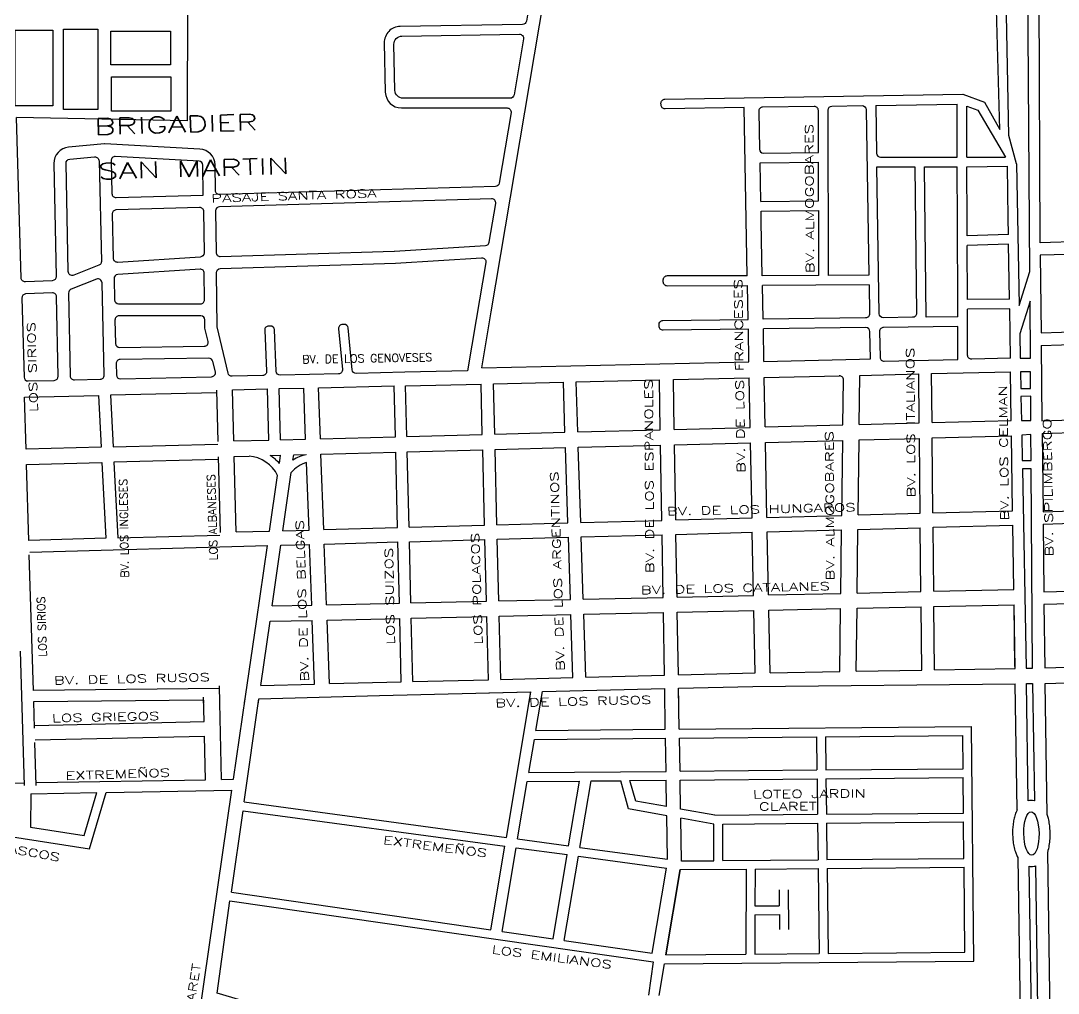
# Model space of a CAD drawing. Header units: millimetres. Extents: x 4375152 to 4409667, y 6523746 to 6549185.
# Drawn here: x 4381997 to 4383284, y 6531697 to 6532902 of the extents above; entities that cross this region are included whole.
import ezdxf

# ---------------------------------------------------------------- set-up
doc = ezdxf.new("R2010")
doc.units = ezdxf.units.MM
for name, color, linetype in [('LINEA CALLE', 252, 'Continuous'), ('NOMBRE BARRIO', 8, 'Continuous'), ('NOMBRE CALLE', 252, 'Continuous')]:
    doc.layers.add(name, color=color, linetype=linetype)
doc.styles.add('ROMANS', font='romans')
doc.styles.add('S1', font='ROMANS')

msp = doc.modelspace()

# ---------------------------------------------------------------- linework, layer by layer
at = {"layer": 'LINEA CALLE', "transparency": 33554687}
for p, q in [((4383261, 6532626.2), (4383259.2, 6533065.1)), ((4382580.7, 6532540.7), (4382664.5, 6533038.7)), ((4383211.2, 6532766.7), (4383203.9, 6533038.7)), ((4383222.3, 6532759.2), (4383217.1, 6533038.7)), ((4382898.1, 6532585.7), (4382894.1, 6532794)), ((4383231.8, 6532724.3), (4383222.3, 6532759.2)), ((4382914.9, 6532677.8), (4382914, 6532725.5)), ((4383221.6, 6532657), (4383220.6, 6532721.2)), ((4382915.4, 6532652), (4382915.1, 6532665.8)), ((4382916.7, 6532585.7), (4382915.4, 6532652)), ((4383221.9, 6532636.6), (4383221.6, 6532657)), ((4383223.1, 6532556.7), (4383222.1, 6532624.6)), ((4383377.8, 6532630), (4383261, 6532626.2)), ((4383355, 6532613.5), (4383261.1, 6532610.9)), ((4383261.1, 6532610.9), (4383262.2, 6532514.9)), ((4382899.2, 6532531.5), (4382898.4, 6532573.7)), ((4382917.7, 6532531.8), (4382916.9, 6532573.7)), ((4383224.2, 6532483.3), (4383223.5, 6532544.7)), ((4382569, 6532471.5), (4382580.7, 6532540.7)), ((4382900.2, 6532479.1), (4382899.4, 6532519.5)), ((4382918.8, 6532479.5), (4382918, 6532519.8)), ((4383262.2, 6532514.9), (4383356.5, 6532517.8)), ((4383262.4, 6532499.1), (4383356.7, 6532502)), ((4383262.4, 6532499.1), (4383263.4, 6532405.9)), ((4382569, 6532471.5), (4382900.2, 6532479.1)), ((4382918.8, 6532479.5), (4383037.4, 6532482.3)), ((4383037.4, 6532482.3), (4383050.7, 6532482.6)), ((4383126.6, 6532464.3), (4383224.4, 6532466.5)), ((4383225.4, 6532406.2), (4383224.4, 6532466.5)), ((4382583.4, 6532451.8), (4382670.1, 6532453.8)), ((4382672.1, 6532391.7), (4382670.1, 6532453.8)), ((4382686, 6532454.2), (4382789.2, 6532456.5)), ((4382688, 6532392.1), (4382686, 6532454.2)), ((4382790.3, 6532394.8), (4382789.2, 6532456.6)), ((4382806.5, 6532456.9), (4382900.6, 6532459.1)), ((4382807.5, 6532395.2), (4382806.5, 6532456.9)), ((4382901.8, 6532397.7), (4382900.6, 6532459.1)), ((4382919.1, 6532459.5), (4383012.2, 6532461.7)), ((4382920.3, 6532398.2), (4382919.1, 6532459.5)), ((4383016.6, 6532400.7), (4383017.3, 6532456.6)), ((4383036.9, 6532401.3), (4383037.7, 6532462.2)), ((4383037.7, 6532462.2), (4383110.7, 6532463.9)), ((4383111.3, 6532403.2), (4383110.7, 6532464.1)), ((4383127.2, 6532403.6), (4383126.6, 6532464.3)), ((4382242.1, 6532380.3), (4382240.6, 6532443.9)), ((4382260, 6532444.4), (4382303.4, 6532445.4)), ((4382261.6, 6532380.9), (4382260, 6532444.4)), ((4382305, 6532382), (4382303.4, 6532445.4)), ((4382318, 6532445.7), (4382348.3, 6532446.4)), ((4382319.5, 6532382.4), (4382318, 6532445.7)), ((4382350.6, 6532383.2), (4382348.3, 6532446.4)), ((4382366.6, 6532446.8), (4382460.4, 6532449)), ((4382368.9, 6532383.7), (4382366.6, 6532446.8)), ((4382461.9, 6532386.1), (4382460.4, 6532449)), ((4382474.6, 6532449.3), (4382568.1, 6532451.4)), ((4382476.1, 6532386.5), (4382474.6, 6532449.3)), ((4382569.6, 6532389), (4382568.1, 6532451.4)), ((4382585, 6532389.4), (4382583.4, 6532451.8)), ((4383036.9, 6532401.3), (4383111.3, 6532403.2)), ((4383127.2, 6532403.6), (4383225.4, 6532406.2)), ((4383263.4, 6532405.9), (4383358.2, 6532409.2)), ((4382476.1, 6532386.5), (4382569.6, 6532389)), ((4382585, 6532389.4), (4382672.1, 6532391.7)), ((4382688, 6532392.1), (4382790.3, 6532394.8)), ((4382807.5, 6532395.2), (4382901.8, 6532397.7)), ((4382920.3, 6532398.2), (4383016.6, 6532400.7)), ((4383263.6, 6532390.1), (4383358.4, 6532393.4)), ((4383263.6, 6532390.1), (4383264.7, 6532293)), ((4382261.6, 6532380.9), (4382305, 6532382)), ((4382319.5, 6532382.4), (4382350.6, 6532383.2)), ((4382368.9, 6532383.7), (4382461.9, 6532386.1)), ((4382688.6, 6532373), (4382790.6, 6532375.7)), ((4382792.1, 6532282.5), (4382790.6, 6532375.7)), ((4382807.8, 6532376.1), (4382902.2, 6532378.6)), ((4382809.4, 6532283), (4382807.8, 6532376.1)), ((4382904, 6532285.6), (4382902.2, 6532378.6)), ((4382920.7, 6532379.1), (4383016.4, 6532381.6)), ((4382922.5, 6532286.1), (4382920.7, 6532379.1)), ((4383015.2, 6532288.6), (4383016.4, 6532381.6)), ((4383035.6, 6532289.2), (4383036.7, 6532382.2)), ((4383036.7, 6532382.2), (4383111.5, 6532384.1)), ((4383112.5, 6532291.3), (4383111.5, 6532384.1)), ((4383127.4, 6532384.6), (4383225.6, 6532387.1)), ((4383128.3, 6532291.7), (4383127.4, 6532384.6)), ((4383227, 6532294.4), (4383225.6, 6532387.1)), ((4383227, 6532294.4), (4383225.6, 6532387.1)), ((4382306.5, 6532362.9), (4382319.5, 6532363.3)), ((4382318.1, 6532353.1), (4382319.5, 6532363.3)), ((4382334.9, 6532357.1), (4382335.9, 6532363.7)), ((4382335.9, 6532363.7), (4382351.3, 6532364.1)), ((4382351.4, 6532363.8), (4382351.3, 6532364.1)), ((4382369.6, 6532364.6), (4382462.3, 6532367)), ((4382373, 6532271), (4382369.6, 6532364.6)), ((4382464.6, 6532273.5), (4382462.3, 6532367)), ((4382476.5, 6532367.4), (4382570.1, 6532369.9)), ((4382478.8, 6532273.9), (4382476.5, 6532367.4)), ((4382572.5, 6532276.5), (4382570.1, 6532369.9)), ((4382585.5, 6532370.3), (4382672.8, 6532372.6)), ((4382587.8, 6532276.9), (4382585.5, 6532370.3)), ((4382675.8, 6532279.3), (4382672.8, 6532372.6)), ((4382691.7, 6532279.8), (4382688.6, 6532373)), ((4382244.9, 6532267.5), (4382242.6, 6532361.3)), ((4382262, 6532361.8), (4382280.5, 6532362.2)), ((4382264.3, 6532268.1), (4382262, 6532361.8)), ((4382354.8, 6532270.5), (4382351.7, 6532354.3)), ((4382305.9, 6532269.2), (4382315.9, 6532338.1)), ((4382322.5, 6532269.7), (4382332.8, 6532341.8)), ((4382809.4, 6532283), (4382904, 6532285.6)), ((4382922.5, 6532286.1), (4383015.2, 6532288.6)), ((4383035.6, 6532289.2), (4383112.5, 6532291.3)), ((4383128.3, 6532291.7), (4383227, 6532294.4)), ((4383128.3, 6532291.7), (4383227, 6532294.4)), ((4383264.7, 6532293), (4383359.9, 6532296.8)), ((4383264.7, 6532293), (4383359.9, 6532296.8)), ((4382373, 6532271), (4382464.6, 6532273.5)), ((4382478.8, 6532273.9), (4382572.5, 6532276.5)), ((4382587.8, 6532276.9), (4382675.8, 6532279.3)), ((4382691.7, 6532279.8), (4382792.1, 6532282.5)), ((4383035.3, 6532271.3), (4383112.6, 6532273.4)), ((4383113.4, 6532194.3), (4383112.6, 6532273.4)), ((4383128.5, 6532273.9), (4383227.3, 6532276.6)), ((4383128.5, 6532273.9), (4383227.3, 6532276.6)), ((4383129.3, 6532194.6), (4383128.5, 6532273.9)), ((4383228.5, 6532196.8), (4383227.3, 6532276.6)), ((4383228.5, 6532196.8), (4383227.3, 6532276.6)), ((4383264.8, 6532277.8), (4383360.1, 6532281)), ((4383264.8, 6532277.8), (4383265.8, 6532193.9)), ((4382264.3, 6532268.1), (4382305.9, 6532269.2)), ((4382322.5, 6532269.7), (4382354.8, 6532270.5)), ((4382588.2, 6532259.1), (4382676.4, 6532261.5)), ((4382678.9, 6532184.6), (4382676.4, 6532261.5)), ((4382692.3, 6532261.9), (4382792.4, 6532264.7)), ((4382694.7, 6532184.9), (4382692.3, 6532261.9)), ((4382793.8, 6532187.1), (4382792.4, 6532264.7)), ((4382809.7, 6532265.1), (4382904.3, 6532267.7)), ((4382811, 6532187.5), (4382809.7, 6532265.1)), ((4382905.8, 6532189.6), (4382904.3, 6532267.7)), ((4382922.9, 6532268.2), (4383015, 6532270.7)), ((4382924.4, 6532190.1), (4382922.9, 6532268.2)), ((4383014, 6532192), (4383015, 6532270.7)), ((4383034.4, 6532192.5), (4383035.3, 6532271.3)), ((4382008.6, 6532243.2), (4382303.3, 6532251.3)), ((4382289.6, 6532157.1), (4382303.3, 6532251.3)), ((4382309.2, 6532176.4), (4382319.9, 6532251.7)), ((4382319.9, 6532251.7), (4382355.4, 6532252.7)), ((4382358.1, 6532177.5), (4382355.4, 6532252.7)), ((4382373.7, 6532253.2), (4382465, 6532255.7)), ((4382376.4, 6532177.9), (4382373.7, 6532253.2)), ((4382466.8, 6532179.9), (4382465, 6532255.7)), ((4382479.2, 6532256.1), (4382572.9, 6532258.6)), ((4382481, 6532180.2), (4382479.2, 6532256.1)), ((4382574.8, 6532182.3), (4382572.9, 6532258.6)), ((4382590.1, 6532182.6), (4382588.2, 6532259.1)), ((4383129.3, 6532194.6), (4383228.5, 6532196.8)), ((4383129.3, 6532194.6), (4383228.5, 6532196.8)), ((4383265.8, 6532193.9), (4383361.5, 6532196.5)), ((4383265.8, 6532193.9), (4383361.5, 6532196.5)), ((4382590.1, 6532182.6), (4382678.9, 6532184.6)), ((4382694.7, 6532184.9), (4382793.8, 6532187.1)), ((4382811, 6532187.5), (4382905.8, 6532189.6)), ((4382924.4, 6532190.1), (4383014, 6532192)), ((4383034.4, 6532192.5), (4383113.4, 6532194.3)), ((4382309.2, 6532176.4), (4382358.1, 6532177.5)), ((4382376.4, 6532177.9), (4382466.8, 6532179.9)), ((4382481, 6532180.2), (4382574.8, 6532182.3)), ((4382811.3, 6532168.7), (4382906.2, 6532170.8)), ((4382907.7, 6532093.4), (4382906.2, 6532170.8)), ((4382924.7, 6532171.2), (4383013.8, 6532173.2)), ((4382926.3, 6532093.7), (4382924.7, 6532171.2)), ((4383012.8, 6532095.2), (4383013.8, 6532173.2)), ((4383033.2, 6532095.6), (4383034.1, 6532173.6)), ((4383034.1, 6532173.6), (4383113.6, 6532175.4)), ((4383114.4, 6532097), (4383113.6, 6532175.4)), ((4383129.5, 6532175.7), (4383228.8, 6532177.9)), ((4383129.5, 6532175.7), (4383228.8, 6532177.9)), ((4383130.3, 6532097.3), (4383129.5, 6532175.7)), ((4383229.9, 6532101.5), (4383228.8, 6532177.9)), ((4383230, 6532099), (4383228.8, 6532177.9)), ((4382276.1, 6532064.2), (4382289.6, 6532157.1)), ((4382295.2, 6532078), (4382306.5, 6532157.5)), ((4382306.5, 6532157.5), (4382358.8, 6532158.6)), ((4382361.7, 6532079.7), (4382358.8, 6532158.6)), ((4382377.1, 6532159), (4382467.3, 6532161)), ((4382380, 6532080.2), (4382377.1, 6532159)), ((4382469.1, 6532082.4), (4382467.3, 6532161)), ((4382481.5, 6532161.3), (4382575.3, 6532163.4)), ((4382483.3, 6532082.8), (4382481.5, 6532161.3)), ((4382577.2, 6532085.1), (4382575.3, 6532163.4)), ((4382590.6, 6532163.8), (4382679.5, 6532165.7)), ((4382592.6, 6532085.5), (4382590.6, 6532163.8)), ((4382682, 6532087.7), (4382679.5, 6532165.7)), ((4382695.4, 6532166.1), (4382794.1, 6532168.3)), ((4382697.9, 6532088.1), (4382695.4, 6532166.1)), ((4382795.4, 6532090.6), (4382794.1, 6532168.3)), ((4382812.7, 6532091), (4382811.3, 6532168.7)), ((4382812.7, 6532091), (4382907.7, 6532093.4)), ((4382812.7, 6532091), (4382907.7, 6532093.4)), ((4382295.2, 6532078), (4382361.7, 6532079.7)), ((4382295.2, 6532078), (4382361.7, 6532079.7)), ((4382380, 6532080.2), (4382469.1, 6532082.4)), ((4382380, 6532080.2), (4382469.1, 6532082.4)), ((4382483.3, 6532082.8), (4382577.2, 6532085.1)), ((4382483.3, 6532082.8), (4382577.2, 6532085.1)), ((4382592.6, 6532085.5), (4382682, 6532087.7)), ((4382592.6, 6532085.5), (4382682, 6532087.7)), ((4382697.9, 6532088.1), (4382795.4, 6532090.6)), ((4382697.9, 6532088.1), (4382795.4, 6532090.6)), ((4382244.2, 6532056.4), (4382243.7, 6532077.4)), ((4382442.2, 6532065.3), (4382629.9, 6532069.9)), ((4382442.2, 6532065.3), (4382629.9, 6532069.9)), ((4382577.6, 6532068.7), (4382629.9, 6532070)), ((4382577.6, 6532068.7), (4382629.9, 6532070)), ((4382599.5, 6531889.6), (4382629.9, 6532070)), ((4382627.6, 6532056.4), (4382629.9, 6532070)), ((4382636, 6532022.1), (4382644.2, 6532070.3)), ((4382641.8, 6532056.4), (4382644.2, 6532070.3)), ((4382644.2, 6532070.3), (4382795.7, 6532074.1)), ((4382644.2, 6532070.3), (4382795.7, 6532074.1)), ((4382796.5, 6532023.6), (4382795.7, 6532074.1)), ((4382796, 6532056.4), (4382795.7, 6532074.1)), ((4382812.9, 6532074.5), (4382905, 6532076.8)), ((4382812.9, 6532074.5), (4382905, 6532076.8)), ((4382813.8, 6532023.7), (4382812.9, 6532074.5)), ((4382813.2, 6532056.4), (4382812.9, 6532074.5)), ((4382224.8, 6532033.2), (4382224.1, 6532063.6)), ((4382224.3, 6532056.4), (4382224.1, 6532063.6)), ((4382246.3, 6531961.6), (4382244.2, 6532056.4)), ((4382261.3, 6531961.8), (4382276.1, 6532064.2)), ((4382274.6, 6531933.6), (4382292.8, 6532061.5)), ((4382275, 6532056.4), (4382276.1, 6532064.2)), ((4382292.1, 6532056.4), (4382292.8, 6532061.5)), ((4382292.8, 6532061.5), (4382442.2, 6532065.3)), ((4382292.8, 6532061.5), (4382442.2, 6532065.3)), ((4382015, 6532028.5), (4382224.8, 6532033.2)), ((4382636, 6532022.1), (4382796.5, 6532023.6)), ((4382813.8, 6532023.7), (4383176, 6532027)), ((4382995, 6532014.3), (4383165.1, 6532015.8)), ((4383165.5, 6531974.8), (4383165.1, 6532015.8)), ((4383178.9, 6531736.5), (4383176, 6532027)), ((4382015.5, 6532010.5), (4382225.2, 6532015.2)), ((4382226.4, 6531961.2), (4382225.2, 6532015.2)), ((4382627.3, 6531969.9), (4382634.2, 6532011.1)), ((4382634.2, 6532011.1), (4382796.7, 6532012.5)), ((4382797.4, 6531971.5), (4382796.7, 6532012.5)), ((4382814, 6532012.7), (4382984, 6532014.2)), ((4382814.7, 6531971.6), (4382814, 6532012.7)), ((4382984, 6532014.2), (4382984.5, 6531973.2)), ((4382995, 6532014.3), (4382995.5, 6531973.3)), ((4382627.3, 6531969.9), (4382797.4, 6531971.5)), ((4382814.7, 6531971.6), (4382984.5, 6531973.2)), ((4382995.5, 6531973.3), (4383165.5, 6531974.8)), ((4381979.8, 6531957), (4382002.1, 6531957.3)), ((4382017.1, 6531957.5), (4382226.5, 6531961.2)), ((4382246.3, 6531961.6), (4382261.3, 6531961.8)), ((4382613.4, 6531887.7), (4382625.4, 6531958.9)), ((4382625.4, 6531958.9), (4382690.2, 6531959.4)), ((4382676.6, 6531879.2), (4382690.2, 6531959.4)), ((4382690.5, 6531877.3), (4382704.4, 6531959.6)), ((4382704.4, 6531959.6), (4382741.3, 6531959.9)), ((4382751, 6531925.1), (4382741.3, 6531959.9)), ((4382752.7, 6531960), (4382797.6, 6531960.4)), ((4382759.8, 6531934.7), (4382752.7, 6531960)), ((4382798.1, 6531927.8), (4382797.6, 6531960.4)), ((4382814.9, 6531960.6), (4382984.6, 6531962.1)), ((4382815.5, 6531924.7), (4382814.9, 6531960.6)), ((4382984.6, 6531962.1), (4382985.2, 6531918.3)), ((4382995.6, 6531962.2), (4383165.6, 6531963.7)), ((4382995.6, 6531962.2), (4382996.2, 6531918.4)), ((4383166.1, 6531919.9), (4383165.6, 6531963.7)), ((4382009.9, 6531943.8), (4382009.7, 6531902.3)), ((4382009.9, 6531943.8), (4382091.7, 6531945.3)), ((4382076.1, 6531892.2), (4382091.7, 6531945.3)), ((4382082.7, 6531875.7), (4382103.2, 6531945.5)), ((4382103.2, 6531945.5), (4382259.3, 6531948.3)), ((4382219, 6531670.6), (4382259.3, 6531948.3)), ((4382274.6, 6531933.6), (4382599.5, 6531889.6)), ((4382798.1, 6531927.8), (4382759.8, 6531934.7)), ((4382258.6, 6531821.9), (4382273, 6531922.7)), ((4382273, 6531922.7), (4382597.7, 6531878.7)), ((4382798.3, 6531916.6), (4382751, 6531925.1)), ((4382799.2, 6531862.6), (4382798.3, 6531916.6)), ((4382858, 6531917.2), (4382815.5, 6531924.7)), ((4382816.5, 6531860.2), (4382815.7, 6531913.5)), ((4382856.8, 6531906.2), (4382815.7, 6531913.5)), ((4382858, 6531917.2), (4382985.2, 6531918.3)), ((4382996.2, 6531918.4), (4383166.1, 6531919.9)), ((4381914.5, 6531901.4), (4382082.7, 6531875.7)), ((4382009.7, 6531902.3), (4382076.1, 6531892.2)), ((4382856.8, 6531860.8), (4382856.8, 6531906.2)), ((4382867.8, 6531906.2), (4382985.3, 6531907.2)), ((4382867.8, 6531860.9), (4382867.8, 6531906.2)), ((4382985.3, 6531907.2), (4382985.8, 6531862)), ((4382996.3, 6531907.3), (4383166.2, 6531908.9)), ((4382996.3, 6531907.3), (4382996.8, 6531862.1)), ((4383166.7, 6531863.6), (4383166.2, 6531908.9)), ((4382613.4, 6531887.7), (4382676.6, 6531879.2)), ((4382580.3, 6531775.1), (4382597.7, 6531878.7)), ((4382594.1, 6531773.1), (4382611.6, 6531876.8)), ((4382611.6, 6531876.8), (4382674.8, 6531868.3)), ((4382690.5, 6531877.3), (4382799.2, 6531862.6)), ((4382657.3, 6531764), (4382674.8, 6531868.3)), ((4382671.1, 6531761.9), (4382688.7, 6531866.4)), ((4382688.7, 6531866.4), (4382797.8, 6531851.6)), ((4382867.8, 6531860.9), (4382985.8, 6531862)), ((4382996.8, 6531862.1), (4383166.7, 6531863.6)), ((4382780.1, 6531746.1), (4382797.8, 6531851.6)), ((4382797, 6531744.1), (4382814.7, 6531849.8)), ((4382814.7, 6531849.8), (4382896.8, 6531850.4)), ((4382816.6, 6531860.5), (4382856.8, 6531860.8)), ((4382896.8, 6531850.4), (4382896.4, 6531745)), ((4382907.8, 6531850.5), (4382907.6, 6531804.8)), ((4382907.8, 6531850.5), (4382986, 6531851.1)), ((4382986, 6531851.1), (4382987.2, 6531745.9)), ((4382997, 6531851.2), (4383166.9, 6531852.6)), ((4382997, 6531851.2), (4382998.2, 6531746)), ((4383167.8, 6531747.5), (4383166.8, 6531852.6)), ((4382937.6, 6531824.7), (4382937.8, 6531805)), ((4382948.6, 6531824.8), (4382949.1, 6531775.6)), ((4382240.8, 6531696.6), (4382256.7, 6531810.9)), ((4382256.7, 6531811), (4382781.5, 6531735.3)), ((4382258.6, 6531821.9), (4382580.3, 6531775.1)), ((4382907.6, 6531804.8), (4382937.8, 6531805)), ((4382907.6, 6531793.8), (4382907.4, 6531745.1)), ((4382907.6, 6531793.8), (4382937.9, 6531794)), ((4382937.9, 6531794), (4382938.1, 6531775.5)), ((4382594.1, 6531773.1), (4382657.3, 6531764)), ((4382671.1, 6531761.9), (4382780.1, 6531746.1)), ((4382907.4, 6531745.1), (4382987.2, 6531745.9)), ((4382998.2, 6531746), (4383167.8, 6531747.5)), ((4382795.3, 6531733.2), (4383178.9, 6531736.5)), ((4382797, 6531744.1), (4382896.4, 6531745)), ((4382328.8, 6531670.6), (4382240.8, 6531696.6))]:
    msp.add_line(p, q, dxfattribs=at)
at = {"layer": 'LINEA CALLE', "linetype": 'ByBlock', "transparency": 33554687}
for points in [[(4382018.4, 6533078.1), (4382204.6, 6533074.6), (4382203.6, 6532777.6), (4381992.1, 6532781.7)], [(4383165.4, 6532810.4), (4383192.1, 6532800.5), (4383211.2, 6532766.7)], [(4383057.4, 6532796.7), (4383158.3, 6532798.3)], [(4383158.3, 6532732.4), (4383158.3, 6532798.3), (4383158.3, 6532798.3)], [(4383170.2, 6532795.9), (4383184, 6532790.8), (4383218.3, 6532732.4)], [(4382914, 6532725.5), (4382986.4, 6532726.4)], [(4382986.5, 6532678.6), (4382986.4, 6532726.4)], [(4383170.3, 6532732.4), (4383218.3, 6532732.4)], [(4383058.7, 6532720.4), (4383105.7, 6532720.4)], [(4383120, 6532534.3), (4383117.7, 6532720.4)], [(4383117.7, 6532720.4), (4383158.4, 6532720.4)], [(4383170.4, 6532720.4), (4383220.6, 6532721.2)], [(4382914.9, 6532677.8), (4382986.5, 6532678.6)], [(4382915.1, 6532665.8), (4382986.6, 6532666.6)], [(4382986.8, 6532586), (4382986.6, 6532666.6)], [(4383221.9, 6532636.6), (4383170.7, 6532635)], [(4383222.1, 6532624.6), (4383170.7, 6532623)], [(4382986.8, 6532586), (4382916.7, 6532585.7)], [(4383048.9, 6532586.2), (4382998.8, 6532586)], [(4383049.1, 6532574.2), (4382916.9, 6532573.7)], [(4383223.1, 6532556.7), (4383171, 6532556.2)], [(4383223.5, 6532544.7), (4383171, 6532544.2)], [(4383159, 6532534.8), (4383120, 6532534.3)]]:
    msp.add_lwpolyline(points, dxfattribs=at)
at = {"layer": 'LINEA CALLE', "transparency": 33554687}
for points in [[(4383231.8, 6532724.3), (4383235.2, 6532548.9), (4383248.4, 6532590.9), (4383245.2, 6533065)], [(4383170.4, 6532732.4), (4383170.2, 6532795.9)], [(4383158.6, 6532652.8), (4383158.4, 6532720.4)], [(4383170.6, 6532652.8), (4383170.4, 6532720.4)], [(4383159, 6532547.2), (4383158.6, 6532652.8)], [(4383170.7, 6532635), (4383170.6, 6532652.8)], [(4383171, 6532556.2), (4383170.7, 6532623)], [(4383159, 6532534.8), (4383159, 6532547.2)], [(4383235.9, 6532513.6), (4383236.4, 6532483.3), (4383249.1, 6532483.4), (4383248.6, 6532554.2), (4383235.9, 6532513.6)], [(4383159.2, 6532482), (4383159.1, 6532522.8)], [(4382240.1, 6532440.6), (4382108.7, 6532437.5), (4382112, 6532373.6), (4382241.7, 6532377)], [(4382002.3, 6532435.1), (4382093.7, 6532437.2), (4382097, 6532373.2), (4382004.3, 6532370.8)], [(4382004.3, 6532370.8), (4382002.3, 6532435.1)], [(4382004.8, 6532351.7), (4382098, 6532354.1), (4382102.9, 6532260.3), (4382007.6, 6532257.7)], [(4382007.6, 6532257.7), (4382004.8, 6532351.7)], [(4382242.1, 6532357.9), (4382113, 6532354.5), (4382117.9, 6532260.7), (4382244.4, 6532264.2)], [(4382243.3, 6532074.1), (4382013.1, 6532071.5), (4382008.1, 6532239.9)], [(4381996.7, 6532120.6), (4382001.6, 6531953.9)], [(4382926.3, 6532093.7), (4383012.8, 6532095.2)], [(4383033.2, 6532095.6), (4383114.4, 6532097)], [(4383130.3, 6532097.3), (4383230, 6532099)], [(4382905, 6532076.8), (4383230.3, 6532080.1)], [(4383232.6, 6531923.8), (4383230.3, 6532080.1)], [(4383246.3, 6531935), (4383244.1, 6532080.3), (4383251.8, 6532080.4), (4383254, 6531934.9)], [(4383267.4, 6532080.5), (4383479.5, 6532086.8), (4383479.5, 6532053.1)], [(4383269.9, 6531917.9), (4383267.4, 6532080.5)], [(4382014.5, 6532025.1), (4382013.6, 6532058), (4382223.6, 6532060.3)], [(4382016.6, 6531954.1), (4382015.1, 6532007.2)], [(4383233.5, 6531864.7), (4383237.3, 6531614.7)], [(4382814.7, 6531849.8), (4382797, 6531744.1)], [(4382781.5, 6531735.3), (4382775.5, 6531694)], [(4382795.1, 6531733.2), (4382788.5, 6531693.9)]]:
    msp.add_lwpolyline(points, dxfattribs=at)
for points in [[(4382646.9, 6533035.3), (4382624.3, 6532901.1, -0.361743), (4382619.5, 6532896.9), (4382467.8, 6532894.5, 0.415801), (4382448.1, 6532874.1), (4382449.4, 6532813.1, 0.408033), (4382469.4, 6532793.5), (4382600.3, 6532793.5, -0.463919), (4382605.3, 6532787.7), (4382590.5, 6532700.2, -0.358061), (4382585.8, 6532696.1), (4382243.9, 6532686.2, -0.418983), (4382238.7, 6532691.2), (4382238.3, 6532722.9, 0.394796), (4382219.4, 6532742.6), (4382101.9, 6532749, 0.036247), (4382101.1, 6532749), (4382056.8, 6532745, 0.393581), (4382038.6, 6532724.7), (4382041.4, 6532584.6, -0.406824), (4382036.6, 6532579.5), (4382003.2, 6532578, -0.418712), (4381998, 6532582.8), (4381992.1, 6532781.7)], [(4382223.8, 6532685.6), (4382223.3, 6532722.7, 0.394796), (4382218.6, 6532727.7), (4382114.7, 6532733.3, 0.437492), (4382109.5, 6532728.2), (4382110.5, 6532687.4, 0.41544), (4382115.6, 6532682.5), (4382223.8, 6532685.6)], [(4382115.9, 6532667.5), (4382218.9, 6532670.5, -0.418983), (4382224, 6532665.6), (4382224.7, 6532613.9, -0.399209), (4382220, 6532608.8), (4382117.8, 6532602.2, -0.42581), (4382112.5, 6532607.1), (4382111.1, 6532662.4, -0.412988), (4382115.9, 6532667.5, 0.412988)], [(4382091.4, 6532581.3), (4382060, 6532569, 0.313962), (4382056.8, 6532564.2), (4382058.8, 6532461.5, 0.415169), (4382063.9, 6532456.6), (4382096.1, 6532457.3, 0.414678), (4382101, 6532462.4), (4382098.2, 6532576.8, 0.520573), (4382091.4, 6532581.3)], [(4383224.2, 6532483.3), (4383176.3, 6532482.1, -0.420133), (4383171.2, 6532487.1), (4383171, 6532544.2)], [(4382120.1, 6532496.8), (4382224.9, 6532498.2, 0.480299), (4382229.7, 6532504.3), (4382225.8, 6532520.7), (4382225.7, 6532530.9, 0.410553), (4382220.7, 6532535.9), (4382119.3, 6532535.9, 0.421432), (4382114.3, 6532530.7), (4382115, 6532501.7, 0.410817), (4382120.1, 6532496.8)], [(4382230.7, 6532483.3), (4382120.6, 6532481.8, 0.417619), (4382115.7, 6532476.7), (4382116, 6532462.8, 0.413749), (4382121.1, 6532457.9), (4382233.9, 6532460.5, 0.477218), (4382238.7, 6532466.6), (4382235.6, 6532479.4, 0.351078), (4382230.7, 6532483.3), (4382120.6, 6532481.8)], [(4383394.2, 6531501.7, 0.159288), (4383330.5, 6531518.7, -0.180092), (4383318.8, 6531523), (4383318.8, 6531523, 0.240732), (4383302.3, 6531544.2), (4383274.5, 6531609.4), (4383270.6, 6531871.7)], [(4383255.2, 6531854.3), (4383258.8, 6531619.3), (4383287.4, 6531552.5, 0.168432), (4383290.4, 6531547, 0.086619), (4383280.3, 6531545.5, 0.138327), (4383279.3, 6531551.7), (4383251.1, 6531617.7), (4383247.5, 6531853.9)]]:
    msp.add_lwpolyline(points, format="xyb", dxfattribs=at)
at = {"layer": 'LINEA CALLE', "linetype": 'ByBlock', "transparency": 33554687}
for points in [[(4381990.6, 6532890), (4382037.2, 6532890), (4382037.2, 6532796.3), (4381990.6, 6532796.3)], [(4382050.5, 6532891.3), (4382093.1, 6532891.3), (4382093.1, 6532791.6), (4382050.5, 6532791.6)], [(4382109.1, 6532888.7), (4382183, 6532888.7), (4382183, 6532846.8), (4382109.1, 6532846.8)], [(4382109.8, 6532832.1), (4382183.7, 6532832.1), (4382183.7, 6532789.6), (4382109.8, 6532789.6)]]:
    msp.add_lwpolyline(points, close=True, dxfattribs=at)
at = {"layer": 'LINEA CALLE', "transparency": 33554687}
for points in [[(4382460.1, 6532872.4, -0.415801), (4382470, 6532882.6), (4382615.6, 6532884.9, -0.468706), (4382620.6, 6532879), (4382609, 6532809.7, -0.366196), (4382604, 6532805.5), (4382471.3, 6532805.5, -0.408033), (4382461.3, 6532815.3)], [(4382094.5, 6532728), (4382097.5, 6532603.4, -0.315293), (4382094.4, 6532598.6), (4382063.1, 6532586.3, -0.522114), (4382056.3, 6532590.9), (4382053.6, 6532725, -0.393581), (4382058.2, 6532730), (4382089, 6532732.8, -0.433711)], [(4382113.1, 6532582.1), (4382113.7, 6532555.7, 0.407031), (4382118.7, 6532550.9), (4382220.4, 6532550.9, 0.417883), (4382225.4, 6532555.9), (4382225, 6532588.8, 0.429379), (4382219.7, 6532593.7), (4382117.7, 6532587.2, 0.402712)], [(4381998.7, 6532557.8), (4382001.6, 6532460.1, 0.412252), (4382006.7, 6532455.2), (4382039, 6532456, 0.413259), (4382043.8, 6532461.1), (4382041.9, 6532559.6, 0.421642), (4382036.7, 6532564.5), (4382003.5, 6532563, 0.40973)]]:
    msp.add_lwpolyline(points, format="xyb", close=True, dxfattribs=at)
at = {"layer": 'LINEA CALLE', "linetype": 'ByBlock', "transparency": 33554687}
for points in [[(4382894.1, 6532794), (4382796.2, 6532792.4, -0.414214), (4382791.2, 6532797.3), (4382791.1, 6532799.3, -0.414214), (4382796, 6532804.4), (4383165.4, 6532810.4)], [(4382913.1, 6532742.5, 0.411813), (4382918.2, 6532737.6), (4382986.4, 6532738.4), (4382986.2, 6532790.4, 0.418075), (4382981.1, 6532795.4), (4382917.1, 6532794.4, 0.415137), (4382912.2, 6532789.3), (4382913.1, 6532742.5)], [(4382998.8, 6532586), (4382998.2, 6532790.8, -0.410362), (4383003.1, 6532795.8), (4383040.4, 6532796.4, -0.414067), (4383045.5, 6532791.5), (4383048.9, 6532586.2)], [(4383057.4, 6532796.7), (4383058.4, 6532737.3, 0.409309), (4383063.4, 6532732.4), (4383158.3, 6532732.4)], [(4383105.7, 6532720.4), (4383108, 6532539.1, -0.41425), (4383103, 6532534.1), (4383066.8, 6532533.6, -0.412976), (4383061.7, 6532538.5), (4383058.7, 6532720.4)], [(4382574, 6532602.1), (4382562.2, 6532531.5), (4382551.4, 6532467.8), (4382473.6, 6532466), (4382413.4, 6532464.6, -0.393639), (4382408.3, 6532469.1), (4382403.4, 6532520.9, 0.388457), (4382398.4, 6532525.4), (4382396.4, 6532525.4, 0.435256), (4382391.5, 6532519.9), (4382396.3, 6532469.6, -0.435256), (4382391.4, 6532464.1), (4382319.4, 6532462.4, -0.40757), (4382314.2, 6532467.2), (4382311.9, 6532518.6, 0.40757), (4382306.8, 6532523.3), (4382304.8, 6532523.3, 0.420889), (4382299.9, 6532518.1), (4382302.2, 6532467.2, -0.420889), (4382297.4, 6532461.9), (4382259.5, 6532461.1, -0.353896), (4382254.5, 6532464.9), (4382240.8, 6532522.5), (4382240, 6532589.4, -0.409128), (4382244.8, 6532594.5), (4382462, 6532601, 0.008613), (4382462.1, 6532601), (4382568.8, 6532607.9, -0.48362), (4382574, 6532602.1)], [(4382898.1, 6532585.7), (4382798.6, 6532585.3, 0.414214), (4382793.6, 6532580.3), (4382793.6, 6532578.3, 0.414214), (4382798.6, 6532573.3), (4382898.4, 6532573.7)], [(4383049.1, 6532574.2), (4383049.7, 6532538.4, -0.415452), (4383044.8, 6532533.4), (4382917.7, 6532531.8)], [(4382899.4, 6532519.5), (4382793.8, 6532518.2, -0.414214), (4382788.7, 6532523.1), (4382788.7, 6532525.1, -0.414214), (4382793.6, 6532530.2), (4382899.2, 6532531.5)], [(4383050.7, 6532482.6), (4383050.1, 6532516.4, 0.412976), (4383045, 6532521.4), (4382918, 6532519.8)], [(4383159.1, 6532522.8), (4383067.1, 6532521.6, 0.415969), (4383062.1, 6532516.5), (4383062.7, 6532484.6, 0.416227), (4383067.8, 6532479.7), (4383159.2, 6532482)]]:
    msp.add_lwpolyline(points, format="xyb", dxfattribs=at)
msp.add_lwpolyline([(4382239, 6532666.2), (4382239.7, 6532614.5, 0.419241), (4382244.8, 6532609.5), (4382460.5, 6532615.9, 0.008677), (4382460.6, 6532615.9), (4382573.7, 6532623.2, 0.348055), (4382578.3, 6532627.4), (4382586.3, 6532675.1, 0.472688), (4382581.2, 6532680.9), (4382243.9, 6532671.2, 0.40946)], format="xyb", close=True, dxfattribs=at)
at = {"layer": 'LINEA CALLE', "transparency": 33554687}
for points in [[(4383249.3, 6532445.9), (4383249.2, 6532466.7), (4383236.8, 6532466.6), (4383237.2, 6532445.8)], [(4383237.3, 6532436.1), (4383237.9, 6532406.1), (4383249.6, 6532406.1), (4383249.4, 6532436.4)], [(4383249.9, 6532356.7), (4383249.7, 6532389), (4383238.3, 6532388.1), (4383238.9, 6532356.6)], [(4383239.1, 6532346.2), (4383243.8, 6532099.2), (4383251.7, 6532099.3), (4383250, 6532346.5)], [(4383361.7, 6532180.7), (4383265.9, 6532178.1), (4383267.1, 6532099.6), (4383362.9, 6532102.5)]]:
    msp.add_lwpolyline(points, close=True, dxfattribs=at)
for centre, radius, start, end in [((4383012.3, 6532456.7), 5, 359.2886, 91.3177), ((4382286.2, 6532327.3), 41, 38.9962, 60.3765), ((4382358.1, 6532323.3), 41, 99.5279, 124.4454), ((4382276.6, 6532318.5), 43.9, 26.4443, 84.954), ((4382364.9, 6532313.9), 42.5, 108.046, 139.0689)]:
    msp.add_arc(centre, radius, start, end, dxfattribs=at)
msp.add_ellipse((4383250.3, 6531894.5), major_axis=(-0.4, 27), ratio=0.350251, dxfattribs=at)
msp.add_open_spline([(4383249.7, 6531935.4), (4383248.5, 6531935.4), (4383247.4, 6531935.2), (4383246.3, 6531935)], degree=3, dxfattribs=at)
for points, knots in [([(4383254, 6531934.9), (4383253.9, 6531934.9), (4383253.8, 6531934.9), (4383252.5, 6531935.2), (4383251.2, 6531935.4), (4383249.8, 6531935.4), (4383249.7, 6531935.4), (4383249.7, 6531935.4)], [6.19252819, 6.19252819, 6.19252819, 6.19252819, 6.19870216, 6.19870216, 6.2786135, 6.2786135, 6.28318531, 6.28318531, 6.28318531, 6.28318531]), ([(4383232.6, 6531923.8), (4383232.4, 6531923.4), (4383232.2, 6531923), (4383231.6, 6531921.6), (4383231.1, 6531920.6), (4383230, 6531917.5), (4383229.4, 6531915.4), (4383228.3, 6531911.2), (4383228, 6531909), (4383227.4, 6531904.4), (4383227.1, 6531902.1), (4383226.8, 6531895.4), (4383226.9, 6531890.9), (4383227.7, 6531883.9), (4383228, 6531881.4), (4383229, 6531876.4), (4383229.7, 6531874), (4383230.9, 6531870.2), (4383231.5, 6531868.8), (4383232.6, 6531866.5), (4383233, 6531865.6), (4383233.5, 6531864.7)], [0.564822, 0.564822, 0.564822, 0.564822, 0.607492, 0.607492, 0.726301, 0.726301, 0.948791, 0.948791, 1.171281, 1.171281, 1.39377, 1.39377, 1.812166, 1.812166, 2.061725, 2.061725, 2.311284, 2.311284, 2.47521, 2.47521, 2.576809, 2.576809, 2.576809, 2.576809]), ([(4383270.6, 6531871.7), (4383270.8, 6531872.4), (4383271, 6531873.2), (4383271.9, 6531876.4), (4383272.4, 6531879), (4383273.2, 6531884.3), (4383273.4, 6531887.1), (4383273.6, 6531892.6), (4383273.6, 6531895.4), (4383273.3, 6531900.8), (4383273.1, 6531903.4), (4383272.4, 6531908.3), (4383271.9, 6531910.8), (4383270.9, 6531914.8), (4383270.4, 6531916.4), (4383269.9, 6531917.9)], [3.946742, 3.946742, 3.946742, 3.946742, 4.028592, 4.028592, 4.291985, 4.291985, 4.555378, 4.555378, 4.818771, 4.818771, 5.062101, 5.062101, 5.305431, 5.305431, 5.478029, 5.478029, 5.478029, 5.478029]), ([(4383247.5, 6531853.9), (4383248.3, 6531853.8), (4383249, 6531853.7), (4383251.1, 6531853.6), (4383252.5, 6531853.7), (4383254.3, 6531854), (4383254.7, 6531854.1), (4383255.2, 6531854.3)], [3.0725774, 3.0725774, 3.0725774, 3.0725774, 3.1184009, 3.1184009, 3.2012102, 3.2012102, 3.2322635, 3.2322635, 3.2322635, 3.2322635])]:
    msp.add_open_spline(points, degree=3, knots=knots, dxfattribs=at)

# ---------------------------------------------------------------- texts
at = {"layer": 'NOMBRE BARRIO', "transparency": 33554687, "style": 'S1', "width": 1.5}
for s, height, rotation, p in [('BRIGADIER', 20, 1.6578, (4382088.7, 6532760.2)), ('SAN MARTIN', 20, 1.6578, (4382093.3, 6532705)), ('LOTEO JARDIN', 10, 0.5311, (4382905.1, 6531938)), ('CLARET', 10, 0.5311, (4382912.4, 6531922.8))]:
    msp.add_text(s, height=height, rotation=rotation, dxfattribs=at).set_placement(p)
at = {"layer": 'NOMBRE CALLE', "transparency": 33554687, "style": 'ROMANS', "width": 1.5}
for s, rotation, p in [('BV. ALMOGOBARES', 90.3981, (4382980.9, 6532588.7)), ('PASAJE SANTA ROSA', 1.8295, (4382233.8, 6532676.4)), ('BV. DE LOS FRANCESES', 90.9106, (4382895.4, 6532341.4)), ('LOS SIRIOS', 91.8295, (4382018.7, 6532416.7)), ('BV. LOS ITALIANOS', 90.3981, (4383106.3, 6532310.8)), ('BV. DE LOS ESPANOLES', 90.3981, (4382782.4, 6532217)), ('BV. LOS CELMAN', 90.7954, (4383222.2, 6532282.2)), ('BV. SPILIMBERGO', 90.954, (4383277.5, 6532237.6)), ('BV. SPILIMBERGO', 90.954, (4383277.5, 6532237.6)), ('BV. ALMOGOBARES', 90.3981, (4383006, 6532208.1)), ('BV. DE LOS ARGENTINOS', 91.8295, (4382671.6, 6532096)), ('BV. DE LOS HUNGAROS', 1.2519, (4382798.5, 6532288.7)), ('BV. DE LOS BELGAS', 91.8295, (4382354.5, 6532082.8)), ('LOS POLACOS', 91.8295, (4382569.9, 6532128.5)), ('LOS SUIZOS', 91.2625, (4382461.2, 6532128.5)), ('BV. DE LOS CATALANES', 1.2519, (4382766.1, 6532191)), ('BV. DE LOS RUSOS', 1.2519, (4382038.6, 6532079.1)), ('BV. DE LOS RUSOS', 1.2519, (4382585.8, 6532051)), ('BV. DE LOS RUSOS', 1.2519, (4382585.8, 6532051)), ('LOS GRIEGOS', 1.2519, (4382036.3, 6532032.3)), ('EXTREMEÑOS', 1.8295, (4382053, 6531960.9)), ('LOS VASCOS', 349.8541, (4381922.4, 6531881.7)), ('EXTREMEÑOS', 352.6368, (4382446.1, 6531881.7)), ('LOS EMILIANOS', 352.6368, (4382581, 6531746)), ('AV. PADRE CLARET', 81.233, (4382192.1, 6531548.3))]:
    msp.add_text(s, height=10, rotation=rotation, dxfattribs=at).set_placement(p)
at = {"layer": 'NOMBRE CALLE', "transparency": 33554687, "style": 'ROMANS'}
for s, rotation, p in [('BV. DE LOS GENOVESES', 0.995, (4382346.5, 6532476.9)), ('LOS ALBANESES', 91.8295, (4382241.6, 6532233.2)), ('BV. LOS INGLESES', 90.9748, (4382131.5, 6532211.5)), ('LOS SIRIOS', 91.8295, (4382029.8, 6532113.7))]:
    msp.add_text(s, height=10, rotation=rotation, dxfattribs=at).set_placement(p)

doc.saveas('drawing.dxf')
